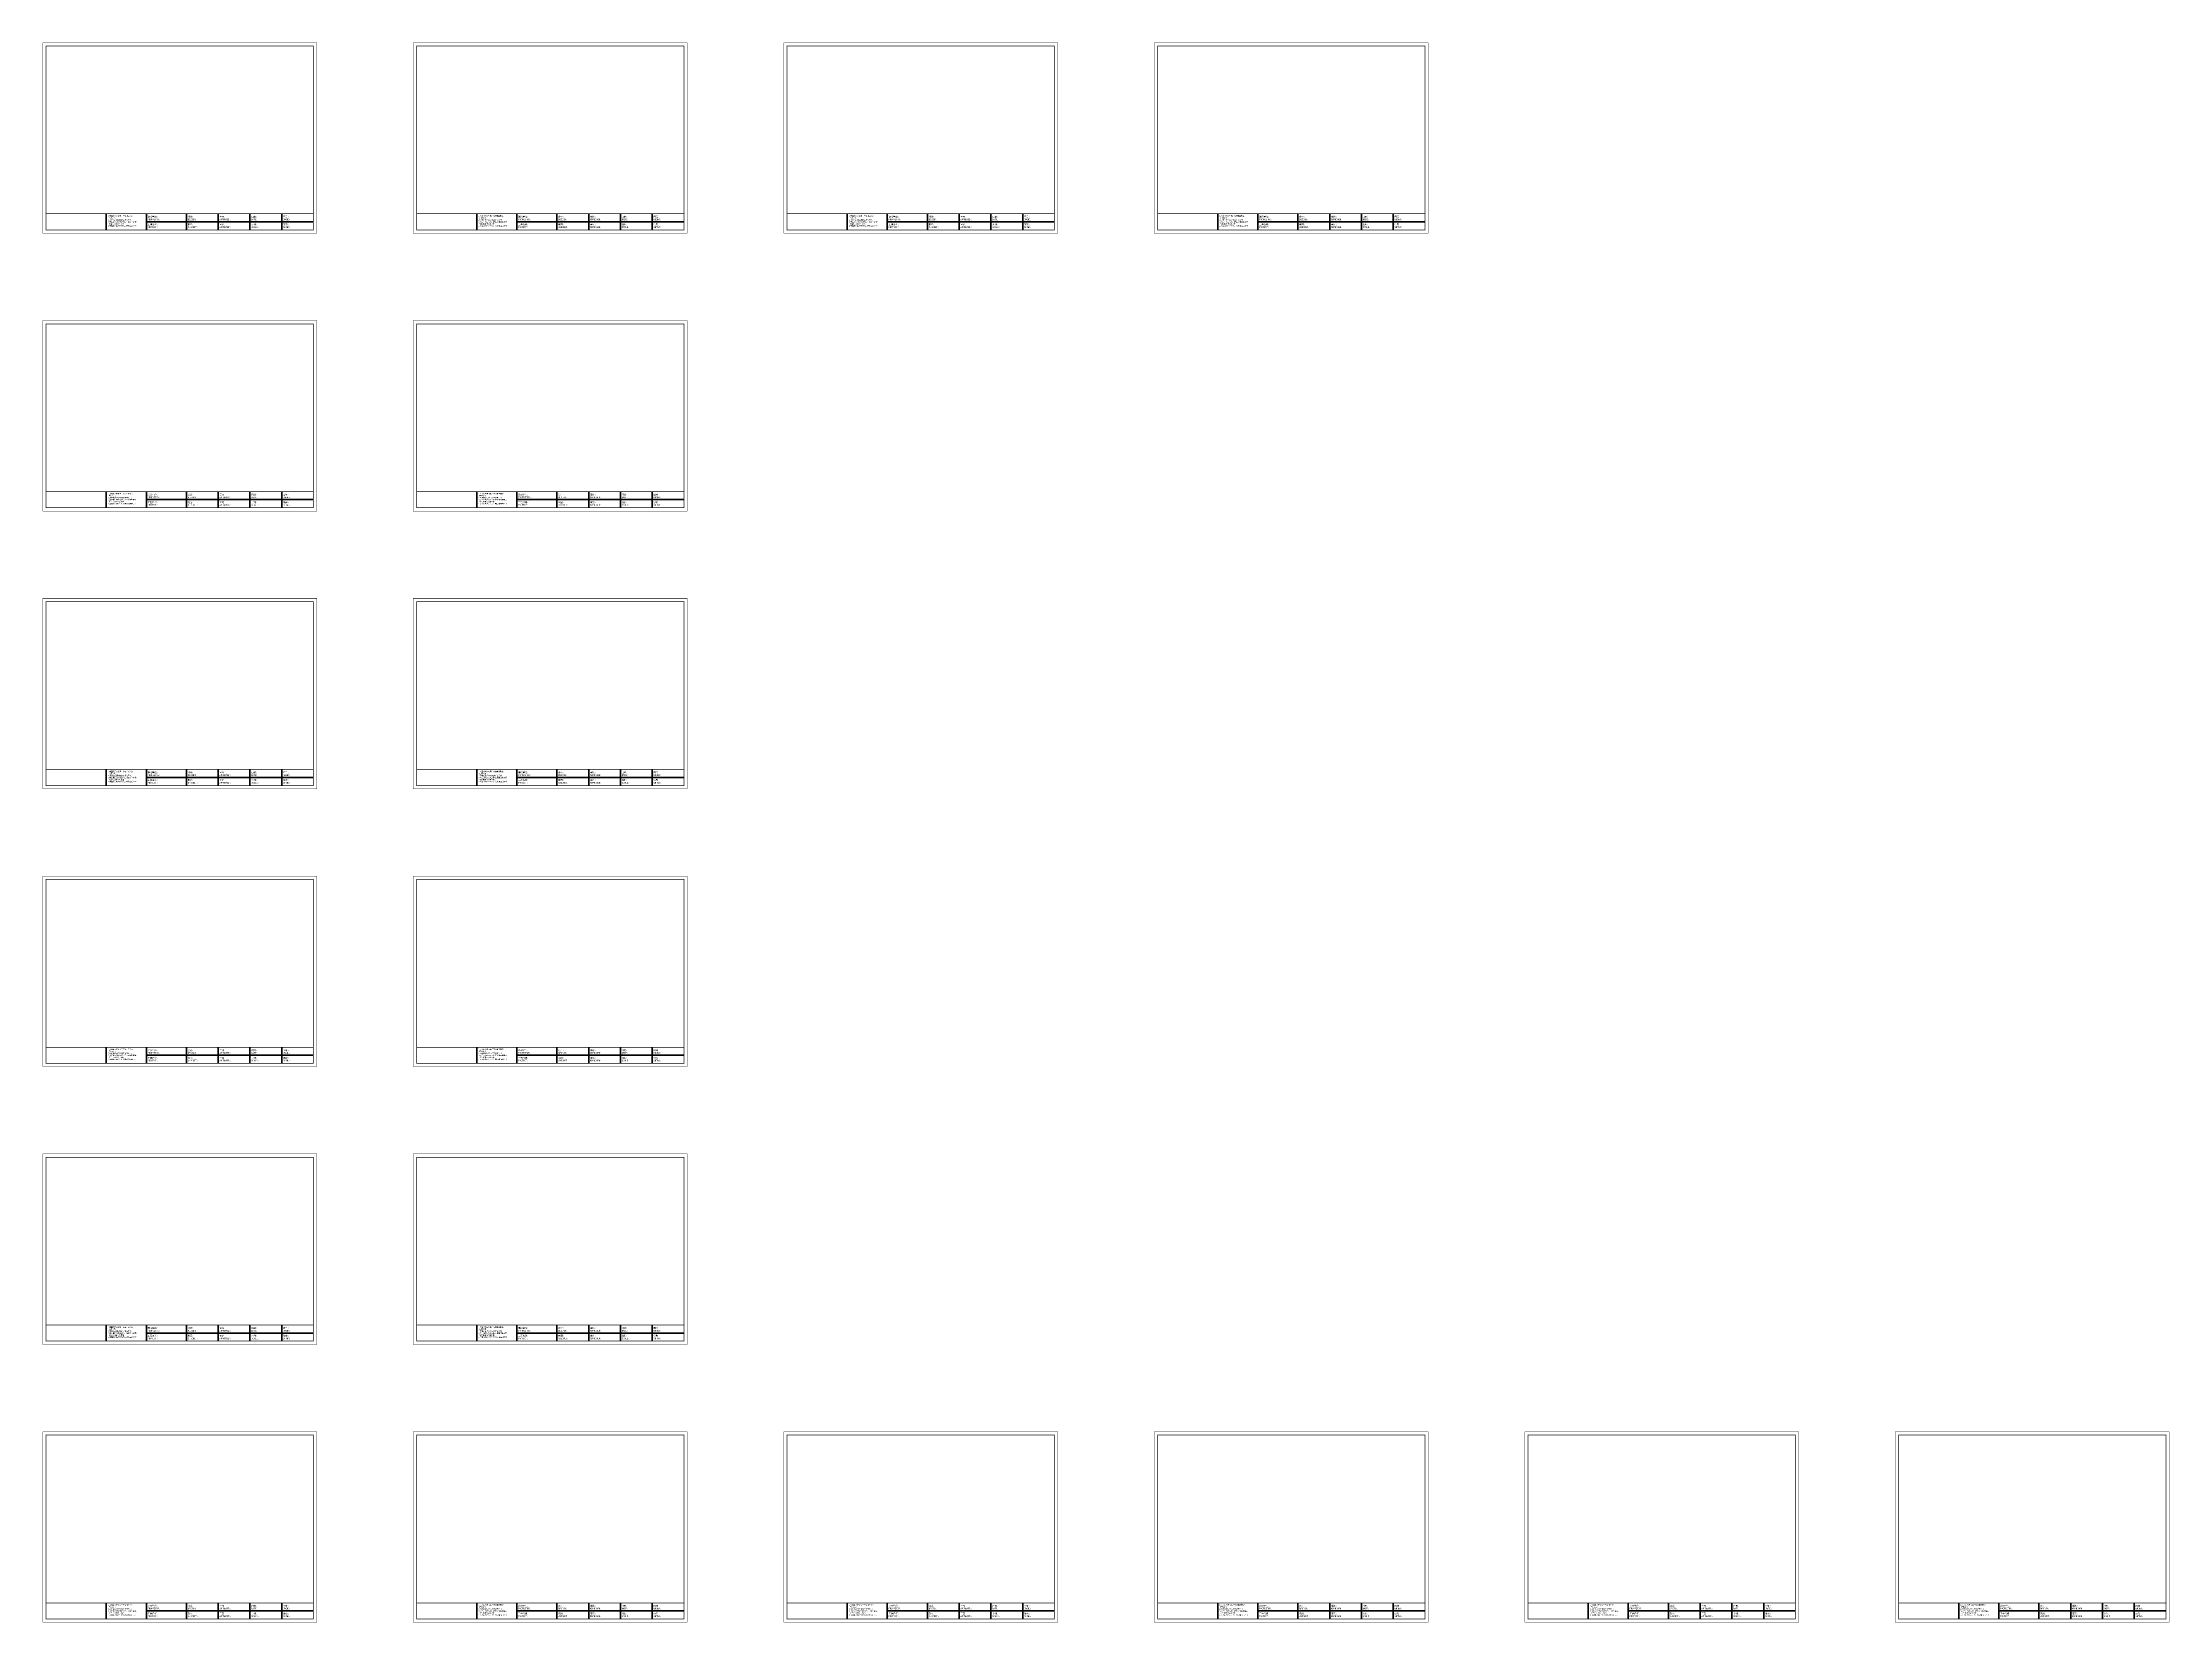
# Model space of a CAD drawing. Header units: inches. Extents: x -9450 to 207408, y -100115 to 6682.
# Drawn here: x 92592 to 207408, y -100115 to -14811 of the extents above; entities that cross this region are included whole.
import ezdxf

# ---------------------------------------------------------------- set-up
doc = ezdxf.new("R2010")
doc.units = ezdxf.units.IN
doc.header["$MEASUREMENT"] = 0
doc.layers.add('图纸外框', color=7, linetype='Continuous', lineweight=80)
doc.layers.add('字体及标识', color=7, linetype='Continuous')
doc.styles.get("Standard").update_dxf_attribs({"font": 'arial.ttf'})

# ---------------------------------------------------------------- blocks, each defined once
blk = doc.blocks.new('图框658')
at = {"color": 0}
for p, q in [((-3849, -8782), (-3849, -9622)), ((-1749, -8782), (-1749, -9622)), ((350, -8782), (350, -9622)), ((2012, -8782), (2012, -9622)), ((3674, -8782), (3674, -9622)), ((5336, -8782), (5336, -9622)), ((-1749, -9202), (6998, -9202))]:
    blk.add_line(p, q, dxfattribs=at)
for points in [[(-7173, 175, 17.5, 17.5, 0), (-7173, -9797, 17.5, 17.5, 0), (7173, -9797, 17.5, 17.5, 0), (7173, 175, 17.5, 17.5, 0)], [(-6998, 0, 35, 35, 0), (-6998, -9622, 35, 35, 0), (6998, -9622, 35, 35, 0), (6998, 0, 35, 35, 0)]]:
    blk.add_lwpolyline(points, format="xyseb", close=True, dxfattribs=at)
blk.add_lwpolyline([(-6998, -8782, 35, 35, 0), (6998, -8782, 35, 35, 0)], format="xyseb", dxfattribs=at)
at = {"color": 0, "char_height": 84, "width": 3278.69, "attachment_point": 1}
for s, insert in [('\\fsimsun|b0|i0|c134|p2;\\H1x;建设单位:\\PPROPRITOR:', (-1680, -8894)), ('\\fsimsun|b0|i0|c134|p2;设计:  \\PDESIGN:', (420, -8897)), ('{\\fSimSun|b0|i0|c134|p2;审核:\\PAPPRDVED:}', (2082, -8897)), ('\\fsimsun|b0|i0|c134|p2;日期: \\PDATE:', (3744, -8897)), ('\\fsimsun|b0|i0|c134|p2;图号:  \\PDRGNO:', (5406, -8897)), ('\\fsimsun|b0|i0|c134|p2;工程名称:\\PPROTECT:', (-1680, -9297)), ('\\fsimsun|b0|i0|c134|p2;制图:  \\PCHECKET:', (420, -9298)), ('{\\fSimSun|b0|i0|c134|p2;审定:\\PAPPRDVED:}', (2082, -9298)), ('{\\fSimSun|b0|i0|c134|p2;比例:\\PSCALE:}', (3744, -9298)), ('{\\fSimSun|b0|i0|c134|p2;张数:\\PSHTNO:}', (5406, -9298))]:
    blk.add_mtext(s, dxfattribs=dict(at, insert=insert))
at = {"layer": '字体及标识', "color": 255, "insert": (-3760, -8860), "char_height": 63, "width": 2000, "attachment_point": 1}
blk.add_mtext('1.本图纸所有权属广东省唯美陶瓷^J  有限公司;^J2.承建商必须实地核实所有尺寸;^J3.本工程所涉及的消防工程由经销商委^J  托当地消防公司承建;^J4.本图纸所标尺寸均为完成饰面后尺寸', dxfattribs=at)
blk = doc.blocks.new('单图框')
at = {"layer": '图纸外框', "color": 7, "xscale": 0.10314960629921, "yscale": 0.10314960629921, "zscale": 0.03937007874016}
blk.add_blockref('图框658', (0, 0), dxfattribs=at)

msp = doc.modelspace()

# ---------------------------------------------------------------- block references
at = {"xscale": 10, "yscale": 10, "zscale": 10}
for p in [(100000, -15000), (120000, -15000), (140000, -15000), (160000, -15000), (100000, -30000), (120000, -30000), (100000, -45000), (120000, -45000), (100000, -60000), (120000, -60000), (100000, -75000), (120000, -75000), (100000, -90000), (120000, -90000), (140000, -90000), (160000, -90000), (180000, -90000), (200000, -90000)]:
    msp.add_blockref('单图框', p, dxfattribs=at)

doc.saveas('drawing.dxf')
